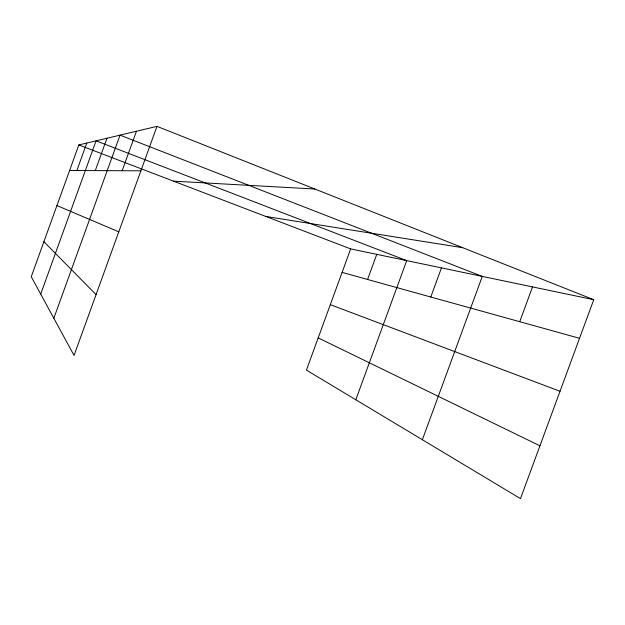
<?xml version="1.0" encoding="UTF-8"?>
<svg xmlns="http://www.w3.org/2000/svg" width="625" height="625" viewBox="0 0 625 625"><rect width="100%" height="100%" fill="white"/><g stroke="black" fill="none" stroke-linecap="round" stroke-linejoin="round"><path stroke-width="0.94" d="M156.977 126.359L78.828 144.938L31.25 276.711L74.047 355.445L156.977 126.359L593.75 299.703L520.477 498.641L306.43 370.109L350.672 248.906L593.75 299.703M76.875 170.516L86.797 143.047M40.703 294.094L96.07 140.844L406.711 260.617L355.812 399.758M95.289 170.602L106.984 138.242M53.828 318.25L120.039 135.141L482.281 276.406L422.375 439.734M122.156 170.727L136.445 131.242M367.578 279.469L376.758 254.359M430.797 297.016L441.469 267.875M519.727 321.695L532.516 286.906M69.609 170.484L140.883 170.812M173.555 181.164L314.867 189.016M265.844 216.461L462.734 247.703M342.102 272.398L579.531 338.297M330.32 304.672L560.016 391.281M78.828 144.938L350.672 248.906M56.938 205.57L118.797 231.836M318.195 337.891L539.938 445.805M43.898 241.688L96.07 294.617"/></g></svg>
